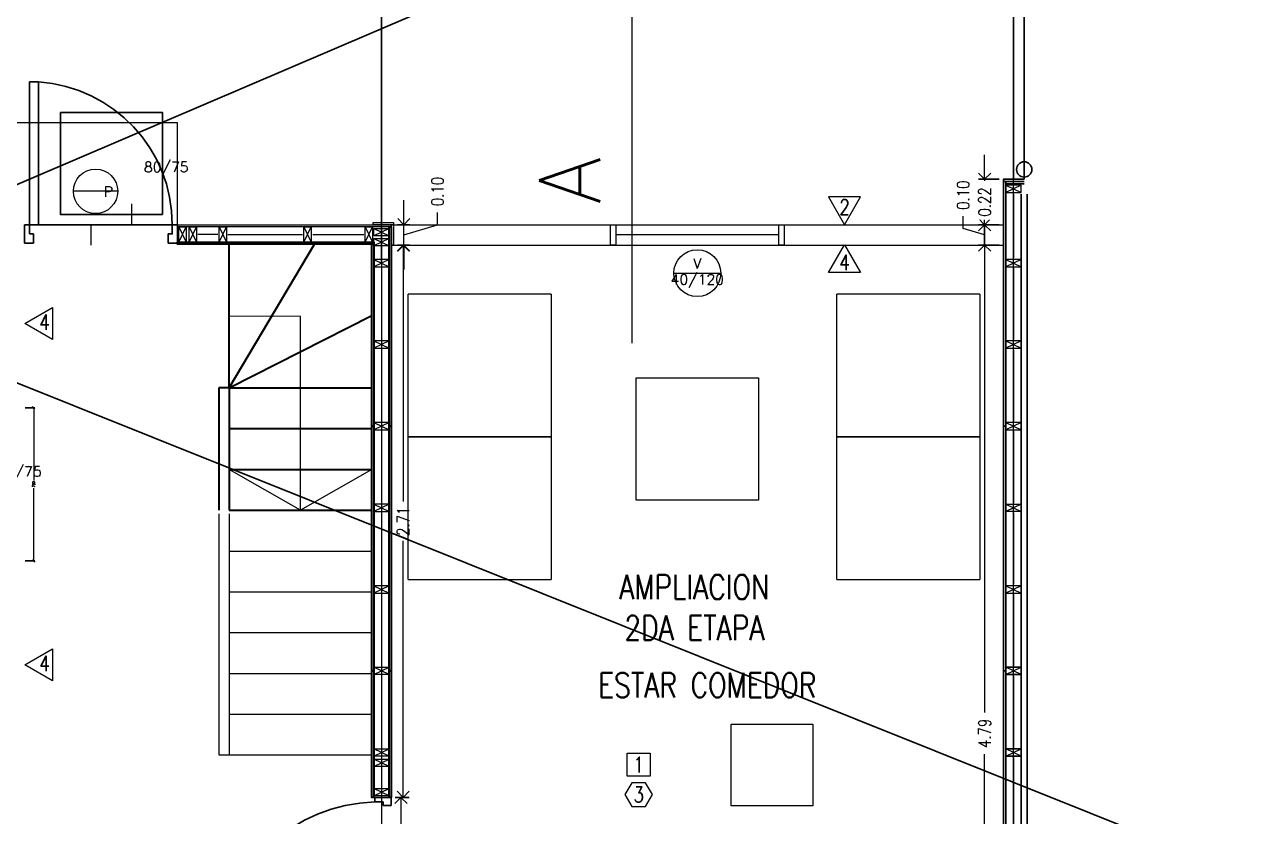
# Model space of a CAD drawing. Header units: metres. Extents: x -5.2 to 15.5, y -10.3 to 8.3.
# Drawn here: x -1.84 to 4.19, y 0.15 to 4.03 of the extents above; entities that cross this region are included whole.
import ezdxf
from ezdxf import colors
from ezdxf.entities.mleader import LeaderData, LeaderLine
from ezdxf.enums import TextEntityAlignment as Align
from ezdxf.math import Vec2, Vec3

# ---------------------------------------------------------------- set-up
doc = ezdxf.new("R2010")
doc.units = ezdxf.units.M
doc.header["$LTSCALE"] = 5
doc.header["$MEASUREMENT"] = 0
doc.linetypes.add('CENTER', pattern=[2, 1.25, -0.25, 0.25, -0.25])
doc.linetypes.add('HIDDEN', pattern=[0.375, 0.25, -0.125])
doc.layers.get('0').update_dxf_attribs({"color": 30})
doc.layers.get('DEFPOINTS').update_dxf_attribs({"color": 210})
for name, color, linetype, lineweight in [('A-ANNO-DIMS', 3, 'Continuous', 18), ('A-ANNO-SYMB', 3, 'Continuous', 18), ('A-ANNO-TEXT', 3, 'Continuous', 18), ('A-DETL-MBND', 3, 'Continuous', 18), ('A-DETL-MCUT', 4, 'Continuous', 25), ('A-DOOR-FULL', 4, 'Continuous', 25), ('A-DOOR-SYMB', 3, 'Continuous', 18), ('A-ELEV-IDEN', 3, 'Continuous', 18), ('A-ELEV-MBE1', 7, 'Continuous', 35), ('A-ELEV-MBE2', 4, 'Continuous', 25), ('A-ELEV-OVHD', 3, 'HIDDEN', 18), ('A-FURN', 8, 'Continuous', 18), ('A-SECT-MCUT', 7, 'Continuous', 35), ('A-WALL-PATT', 8, 'Continuous', 18), ('A-WALL-STUD', 3, 'Continuous', 18)]:
    doc.layers.add(name, color=color, linetype=linetype, lineweight=lineweight)
doc.styles.add('E-ROMANS', font='romans.shx', dxfattribs={"width": 0.8})
doc.styles.get("Standard").update_dxf_attribs({"font": 'arial.ttf'})
doc.dimstyles.new('E-0010_TICK_12', dxfattribs={"dimscale": 0.001, "dimtxt": 12, "dimasz": 12, "dimexe": 6, "dimexo": 4, "dimgap": 6, "dimtad": 0, "dimdec": 0, "dimlfac": 1000, "dimzin": 0, "dimdsep": 46, "dimtxsty": 'E-ROMANS', "dimblk": 'OBLIQUE', "dimcen": 6, "dimclrd": 256, "dimclre": 256, "dimclrt": 256, "dimadec": 0, "dimazin": 0, "dimtfac": 1, "dimtdec": 0, "dimtmove": 1, "dimatfit": 3, "dimldrblk": 'OPEN90', "dimfxl": 1, "dimtfill": 1, "dimtolj": 1, "dimtzin": 0, "dimlwd": -1, "dimarcsym": 0})
doc.dimstyles.new('E-0050_ARW_12', dxfattribs={"dimscale": 0.001, "dimtxt": 60, "dimasz": 60, "dimexe": 30, "dimexo": 20, "dimgap": 30, "dimtad": 0, "dimzin": 0, "dimdsep": 46, "dimtxsty": 'E-ROMANS', "dimblk": 'OPEN90', "dimcen": 30, "dimclrd": 256, "dimclre": 256, "dimclrt": 256, "dimadec": 0, "dimazin": 0, "dimtfac": 1, "dimtmove": 1, "dimatfit": 3, "dimldrblk": 'OPEN90', "dimfxl": 1, "dimtfill": 1, "dimtolj": 1, "dimtzin": 0, "dimlwd": -1, "dimarcsym": 0})

# ---------------------------------------------------------------- blocks, each defined once
blk = doc.blocks.new('_Open90')
at = {"color": 0, "linetype": 'ByBlock', "lineweight": -2}
for p, q in [((-0.5, 0.5), (0, 0)), ((0, 0), (-1, 0)), ((0, 0), (-0.5, -0.5))]:
    blk.add_line(p, q, dxfattribs=at)
blk = doc.blocks.new('*D63')
at = {"layer": 'A-ANNO-DIMS', "lineweight": -2, "transparency": 16777216}
for p, q in [((-3.1923, 3.28), (-3.1923, 5.8601)), ((-0.0953, 2.855), (-0.0953, 5.8601))]:
    blk.add_line(p, q, dxfattribs=at)
at = {"layer": 'A-ANNO-DIMS', "transparency": 16777216}
for p, q in [((-3.1323, 5.8301), (-1.7927, 5.8301)), ((-0.1553, 5.8301), (-1.495, 5.8301))]:
    blk.add_line(p, q, dxfattribs=at)
at = {"layer": 'DEFPOINTS', "color": 0, "transparency": 16777216}
for p in [(-0.0953, 5.8301), (-3.1923, 3.26), (-0.0953, 2.835)]:
    blk.add_point(p, dxfattribs=at)
at = {"layer": 'A-ANNO-DIMS', "transparency": 16777216, "xscale": 0.06, "yscale": 0.06, "zscale": 0.06, "rotation": 180}
blk.add_blockref('_Open90', (-3.1923, 5.8301), dxfattribs=at)
at = {"layer": 'A-ANNO-DIMS', "transparency": 16777216, "xscale": 0.06, "yscale": 0.06, "zscale": 0.06}
blk.add_blockref('_Open90', (-0.0953, 5.8301), dxfattribs=at)
at = {"layer": 'A-ANNO-DIMS', "transparency": 16777216, "insert": (-1.6438, 5.8301), "char_height": 0.06, "attachment_point": 5, "style": 'E-ROMANS', "bg_fill": 3, "box_fill_scale": 1.25, "bg_fill_color": 256, "bg_fill_true_color": 13158600, "bg_fill_transparency": 0}
blk.add_mtext('\\A1;3.0970', dxfattribs=at)
blk = doc.blocks.new('*D51')
at = {"layer": 'A-ANNO-DIMS', "lineweight": -2, "transparency": 16777216}
for p, q in [((-0.0953, 2.855), (-0.0953, 5.8601)), ((3.0017, 3.268), (3.0017, 5.8601))]:
    blk.add_line(p, q, dxfattribs=at)
at = {"layer": 'A-ANNO-DIMS', "transparency": 16777216}
for p, q in [((-0.0353, 5.8301), (1.3043, 5.8301)), ((2.9417, 5.8301), (1.602, 5.8301))]:
    blk.add_line(p, q, dxfattribs=at)
at = {"layer": 'DEFPOINTS', "color": 0, "transparency": 16777216}
for p in [(3.0017, 5.8301), (3.0017, 3.248), (-0.0953, 2.835)]:
    blk.add_point(p, dxfattribs=at)
at = {"layer": 'A-ANNO-DIMS', "transparency": 16777216, "xscale": 0.06, "yscale": 0.06, "zscale": 0.06, "rotation": 180}
blk.add_blockref('_Open90', (-0.0953, 5.8301), dxfattribs=at)
at = {"layer": 'A-ANNO-DIMS', "transparency": 16777216, "xscale": 0.06, "yscale": 0.06, "zscale": 0.06}
blk.add_blockref('_Open90', (3.0017, 5.8301), dxfattribs=at)
at = {"layer": 'A-ANNO-DIMS', "transparency": 16777216, "insert": (1.4532, 5.8301), "char_height": 0.06, "attachment_point": 5, "style": 'E-ROMANS', "bg_fill": 3, "box_fill_scale": 1.25, "bg_fill_color": 256, "bg_fill_true_color": 13158600, "bg_fill_transparency": 0}
blk.add_mtext('\\A1;3.0970', dxfattribs=at)
blk = doc.blocks.new('*D67')
at = {"layer": 'A-ANNO-DIMS', "lineweight": -2, "transparency": 16777216}
for p, q in [((2.9322, 2.948), (2.8302, 2.948)), ((2.9322, -1.84), (2.8302, -1.84))]:
    blk.add_line(p, q, dxfattribs=at)
at = {"layer": 'A-ANNO-DIMS', "transparency": 16777216}
for p, q in [((2.8602, 2.888), (2.8602, 0.656)), ((2.8602, -1.78), (2.8602, 0.452))]:
    blk.add_line(p, q, dxfattribs=at)
at = {"layer": 'DEFPOINTS', "color": 0, "transparency": 16777216}
for p in [(2.8602, 2.948), (2.9522, 2.948), (2.9522, -1.84)]:
    blk.add_point(p, dxfattribs=at)
at = {"layer": 'A-ANNO-DIMS', "transparency": 16777216, "xscale": 0.06, "yscale": 0.06, "zscale": 0.06}
for p, rotation in [((2.8602, 2.948), 90), ((2.8602, -1.84), 270)]:
    blk.add_blockref('_Open90', p, dxfattribs=dict(at, rotation=rotation))
at = {"layer": 'A-ANNO-DIMS', "transparency": 16777216, "insert": (2.8602, 0.554), "char_height": 0.06, "attachment_point": 5, "rotation": 90, "style": 'E-ROMANS', "bg_fill": 3, "box_fill_scale": 1.25, "bg_fill_color": 256, "bg_fill_true_color": 13158600, "bg_fill_transparency": 0}
blk.add_mtext('\\A1;4.79', dxfattribs=at)
blk = doc.blocks.new('*D68')
at = {"layer": 'A-ANNO-DIMS', "transparency": 16777216}
for p, q in [((2.8602, 3.108), (2.8602, 3.168)), ((2.7552, 3.0295), (2.7552, 3.0895)), ((2.8602, 2.998), (2.7552, 3.0295)), ((2.8602, 2.948), (2.8602, 3.048)), ((2.8602, 2.948), (2.8602, 3.048)), ((2.8602, 2.888), (2.8602, 2.828))]:
    blk.add_line(p, q, dxfattribs=at)
at = {"layer": 'A-ANNO-DIMS', "lineweight": -2, "transparency": 16777216}
for p, q in [((2.9322, 3.048), (2.8302, 3.048)), ((2.9322, 2.948), (2.8302, 2.948))]:
    blk.add_line(p, q, dxfattribs=at)
at = {"layer": 'DEFPOINTS', "color": 0, "transparency": 16777216}
for p in [(2.8602, 3.048), (2.9522, 3.048), (2.9522, 2.948)]:
    blk.add_point(p, dxfattribs=at)
at = {"layer": 'A-ANNO-DIMS', "transparency": 16777216, "xscale": 0.06, "yscale": 0.06, "zscale": 0.06, "rotation": 90}
blk.add_blockref('_Open90', (2.8602, 2.948), dxfattribs=at)
at = {"layer": 'A-ANNO-DIMS', "transparency": 16777216, "insert": (2.7552, 3.1926), "char_height": 0.06, "attachment_point": 5, "rotation": 90, "style": 'E-ROMANS', "bg_fill": 3, "box_fill_scale": 1.25, "bg_fill_color": 256, "bg_fill_true_color": 13158600, "bg_fill_transparency": 0}
blk.add_mtext('\\A1;0.10', dxfattribs=at)
at = {"layer": 'A-ANNO-DIMS', "transparency": 16777216, "xscale": 0.06, "yscale": 0.06, "zscale": 0.06, "rotation": 270}
blk.add_blockref('_Open90', (2.8602, 3.048), dxfattribs=at)
blk = doc.blocks.new('*D69')
at = {"layer": 'A-ANNO-DIMS', "transparency": 16777216}
for p, q in [((2.8602, 3.3311), (2.8602, 3.3911)), ((2.8602, 3.2711), (2.8602, 3.2627)), ((2.8602, 3.048), (2.8602, 3.0564)), ((2.8602, 2.988), (2.8602, 2.928))]:
    blk.add_line(p, q, dxfattribs=at)
at = {"layer": 'A-ANNO-DIMS', "lineweight": -2, "transparency": 16777216}
for p, q in [((2.9322, 3.2711), (2.8302, 3.2711)), ((2.9322, 3.048), (2.8302, 3.048))]:
    blk.add_line(p, q, dxfattribs=at)
at = {"layer": 'DEFPOINTS', "color": 0, "transparency": 16777216}
for p in [(2.9522, 3.2711), (2.9522, 3.048)]:
    blk.add_point(p, dxfattribs=at)
at = {"layer": 'A-ANNO-DIMS', "transparency": 16777216, "xscale": 0.06, "yscale": 0.06, "zscale": 0.06}
for p, rotation in [((2.8602, 3.2711), 270), ((2.8602, 3.048), 90)]:
    blk.add_blockref('_Open90', p, dxfattribs=dict(at, rotation=rotation))
at = {"layer": 'A-ANNO-DIMS', "transparency": 16777216, "insert": (2.8602, 3.1595), "char_height": 0.06, "attachment_point": 5, "rotation": 90, "style": 'E-ROMANS', "bg_fill": 3, "box_fill_scale": 1.25, "bg_fill_color": 256, "bg_fill_true_color": 13158600, "bg_fill_transparency": 0}
blk.add_mtext('\\A1;0.22', dxfattribs=at)
at = {"layer": 'DEFPOINTS', "color": 0, "transparency": 16777216}
blk.add_point((2.8602, 3.2711), dxfattribs=at)
blk = doc.blocks.new('*D72')
at = {"layer": 'A-ANNO-DIMS', "lineweight": -2, "transparency": 16777216}
for p, q in [((-0.0278, 0.24), (0.0297, 0.24)), ((-0.0278, -0.56), (0.0297, -0.56))]:
    blk.add_line(p, q, dxfattribs=at)
at = {"layer": 'A-ANNO-DIMS', "transparency": 16777216}
for p, q in [((-0.0003, 0.18), (-0.0003, -0.0569)), ((-0.0003, -0.5), (-0.0003, -0.2631))]:
    blk.add_line(p, q, dxfattribs=at)
at = {"layer": 'DEFPOINTS', "color": 0, "transparency": 16777216}
for p in [(-0.0478, 0.24), (-0.0003, 0.24), (-0.0478, -0.56)]:
    blk.add_point(p, dxfattribs=at)
at = {"layer": 'A-ANNO-DIMS', "transparency": 16777216, "xscale": 0.06, "yscale": 0.06, "zscale": 0.06}
for p, rotation in [((-0.0003, 0.24), 90), ((-0.0003, -0.56), 270)]:
    blk.add_blockref('_Open90', p, dxfattribs=dict(at, rotation=rotation))
at = {"layer": 'A-ANNO-DIMS', "transparency": 16777216, "insert": (-0.0003, -0.16), "char_height": 0.06, "attachment_point": 5, "rotation": 90, "style": 'E-ROMANS', "bg_fill": 3, "box_fill_scale": 1.25, "bg_fill_color": 256, "bg_fill_true_color": 13158600, "bg_fill_transparency": 0}
blk.add_mtext('\\A1;0.80', dxfattribs=at)
blk = doc.blocks.new('*D73')
at = {"layer": 'A-ANNO-DIMS', "lineweight": -2, "transparency": 16777216}
for p, q in [((-0.0168, 2.948), (0.0407, 2.948)), ((-0.0278, 0.24), (0.0407, 0.24))]:
    blk.add_line(p, q, dxfattribs=at)
at = {"layer": 'A-ANNO-DIMS', "transparency": 16777216}
for p, q in [((0.0107, 2.888), (0.0107, 1.6903)), ((0.0107, 0.3), (0.0107, 1.4977))]:
    blk.add_line(p, q, dxfattribs=at)
at = {"layer": 'DEFPOINTS', "color": 0, "transparency": 16777216}
for p in [(-0.0368, 2.948), (0.0107, 2.948), (-0.0478, 0.24)]:
    blk.add_point(p, dxfattribs=at)
at = {"layer": 'A-ANNO-DIMS', "transparency": 16777216, "xscale": 0.06, "yscale": 0.06, "zscale": 0.06}
for p, rotation in [((0.0107, 2.948), 90), ((0.0107, 0.24), 270)]:
    blk.add_blockref('_Open90', p, dxfattribs=dict(at, rotation=rotation))
at = {"layer": 'A-ANNO-DIMS', "transparency": 16777216, "insert": (0.0107, 1.594), "char_height": 0.06, "attachment_point": 5, "rotation": 90, "style": 'E-ROMANS', "bg_fill": 3, "box_fill_scale": 1.25, "bg_fill_color": 256, "bg_fill_true_color": 13158600, "bg_fill_transparency": 0}
blk.add_mtext('\\A1;2.71', dxfattribs=at)
blk = doc.blocks.new('*D74')
at = {"layer": 'A-ANNO-DIMS', "transparency": 16777216}
for p, q in [((0.014, 3.108), (0.014, 3.168)), ((0.179, 3.0475), (0.179, 3.1075)), ((0.014, 2.948), (0.014, 3.048)), ((0.014, 2.948), (0.014, 3.048)), ((0.014, 2.998), (0.179, 3.0475)), ((0.014, 2.888), (0.014, 2.828))]:
    blk.add_line(p, q, dxfattribs=at)
at = {"layer": 'A-ANNO-DIMS', "lineweight": -2, "transparency": 16777216}
for p, q in [((-0.0168, 3.048), (0.044, 3.048)), ((-0.0168, 2.948), (0.044, 2.948))]:
    blk.add_line(p, q, dxfattribs=at)
at = {"layer": 'DEFPOINTS', "color": 0, "transparency": 16777216}
for p in [(-0.0368, 3.048), (0.014, 3.048), (-0.0368, 2.948)]:
    blk.add_point(p, dxfattribs=at)
at = {"layer": 'A-ANNO-DIMS', "transparency": 16777216, "xscale": 0.06, "yscale": 0.06, "zscale": 0.06}
for p, rotation in [((0.014, 3.048), 270), ((0.014, 2.948), 90)]:
    blk.add_blockref('_Open90', p, dxfattribs=dict(at, rotation=rotation))
at = {"layer": 'A-ANNO-DIMS', "transparency": 16777216, "insert": (0.179, 3.2106), "char_height": 0.06, "attachment_point": 5, "rotation": 90, "style": 'E-ROMANS', "bg_fill": 3, "box_fill_scale": 1.25, "bg_fill_color": 256, "bg_fill_true_color": 13158600, "bg_fill_transparency": 0}
blk.add_mtext('\\A1;0.10', dxfattribs=at)
blk = doc.blocks.new('_Oblique')
at = {"color": 0, "linetype": 'ByBlock', "lineweight": -2}
blk.add_line((-0.5, -0.5), (0.5, 0.5), dxfattribs=at)
blk = doc.blocks.new('*D77')
at = {"layer": 'A-ANNO-DIMS', "lineweight": -2, "transparency": 16777216}
for p, q in [((-1.8418, 2.15), (-1.794, 2.15)), ((-1.8418, 1.4), (-1.794, 1.4))]:
    blk.add_line(p, q, dxfattribs=at)
at = {"layer": 'A-ANNO-DIMS', "transparency": 16777216}
for p, q in [((-1.8, 2.15), (-1.8, 1.7933)), ((-1.8, 1.4), (-1.8, 1.7567))]:
    blk.add_line(p, q, dxfattribs=at)
at = {"layer": 'DEFPOINTS', "color": 0, "transparency": 16777216}
for p in [(-1.8458, 2.15), (-1.8458, 1.4), (-1.8, 1.4)]:
    blk.add_point(p, dxfattribs=at)
at = {"layer": 'A-ANNO-DIMS', "transparency": 16777216, "xscale": 0.012, "yscale": 0.012, "zscale": 0.012}
for p, rotation in [((-1.8, 2.15), 90), ((-1.8, 1.4), 270)]:
    blk.add_blockref('_Oblique', p, dxfattribs=dict(at, rotation=rotation))
at = {"layer": 'A-ANNO-DIMS', "transparency": 16777216, "insert": (-1.8, 1.775), "char_height": 0.012, "attachment_point": 5, "rotation": 90, "style": 'E-ROMANS', "bg_fill": 3, "box_fill_scale": 1.25, "bg_fill_color": 256, "bg_fill_true_color": 13158600, "bg_fill_transparency": 0}
blk.add_mtext('\\A1;750', dxfattribs=at)

msp = doc.modelspace()

# ---------------------------------------------------------------- linework, layer by layer
at = {"layer": 'A-ANNO-SYMB'}
for p, q in [((-0.09531, 6.01879), (-0.09531, -5.25462)), ((3.0017, -5.2546), (3.0017, 6.0188))]:
    msp.add_line(p, q, dxfattribs=at)
at = {"layer": 'A-ANNO-SYMB', "linetype": 'HIDDEN'}
msp.add_line((3.05421, 3.27101), (3.05421, 5.74899), dxfattribs=at)
at = {"layer": 'A-ANNO-SYMB'}
msp.add_lwpolyline([(-1.51899, 2.948), (-1.51899, 3.048), (-1.31899, 3.048), (-1.31899, 3.1501)], dxfattribs=at)
at = {"layer": 'A-ANNO-TEXT'}
for points in [[(-1.84331, 2.56365), (-1.70744, 2.64209), (-1.70745, 2.48521)], [(-1.84331, 0.89064), (-1.70744, 0.96908), (-1.70745, 0.8122)], [(1.10888, 0.45655), (1.22138, 0.45655), (1.22138, 0.34405), (1.10888, 0.34405)], [(1.19879, 0.19538), (1.23246, 0.25369), (1.19879, 0.312), (1.13146, 0.312), (1.0978, 0.25369), (1.13146, 0.19538)]]:
    msp.add_lwpolyline(points, close=True, dxfattribs=at)
at = {"layer": 'A-DETL-MBND'}
for points in [[(-0.04781, 3.048), (-0.04781, 3.037), (-1.0958, 3.037), (-1.0958, 3.048)], [(-0.03681, 3.059), (-0.03681, 3.048), (-0.13681, 3.048), (-0.13681, 3.059)], [(-0.03681, 2.948), (-0.04781, 2.948), (-0.04781, 3.048), (-0.03681, 3.048)]]:
    msp.add_lwpolyline(points, close=True, dxfattribs=at)
at = {"layer": 'A-DETL-MCUT'}
for points in [[(3.05421, 3.27106), (2.95219, 3.27106), (2.95219, 3.26006), (3.05421, 3.26006)], [(3.05421, 3.24801), (2.96419, 3.24802), (2.96419, 3.26001), (3.05421, 3.26001)]]:
    msp.add_lwpolyline(points, dxfattribs=at)
for points in [[(2.95219, 2.05999), (2.95219, 3.26001), (2.96419, 3.26001), (2.96419, 2.05999)], [(2.96419, 0.86), (2.96419, 2.06), (2.95219, 2.06), (2.95219, 0.86)], [(2.96419, -0.34), (2.96419, 0.86), (2.95219, 0.86), (2.95219, -0.34)]]:
    msp.add_lwpolyline(points, close=True, dxfattribs=at)
at = {"layer": 'A-DOOR-FULL', "linetype": 'CENTER'}
msp.add_arc((-0.11036, -0.55733), 0.77529, 91.28964, 175.595345, dxfattribs=at)
at = {"layer": 'A-ELEV-IDEN'}
for p, q in [((-0.89281, 1.63024), (-0.89281, 0.448)), ((-0.84281, 1.63024), (-0.84281, 0.448)), ((-0.89281, 0.448), (-0.14281, 0.448))]:
    msp.add_line(p, q, dxfattribs=at)
for points in [[(-0.49281, 1.648), (-0.49281, 2.598), (-0.84281, 2.6)], [(-0.14281, 1.848), (-0.49281, 1.648), (-0.84281, 1.848)], [(-0.84281, 1.448), (-0.14281, 1.448)], [(-0.84281, 1.248), (-0.14281, 1.248)], [(-0.84281, 1.048), (-0.14281, 1.048)], [(-0.84281, 0.848), (-0.14281, 0.848)], [(-0.84281, 0.648), (-0.14281, 0.648)]]:
    msp.add_lwpolyline(points, dxfattribs=at)
at = {"layer": 'A-ELEV-MBE1'}
for p, q in [((-0.89281, 2.248), (-0.89281, 1.648)), ((-0.84281, 2.248), (-0.84281, 1.648))]:
    msp.add_line(p, q, dxfattribs=at)
for points in [[(-0.84281, 2.248), (-0.84281, 2.952)], [(-0.84281, 2.248), (-0.42346, 2.952)], [(-0.84281, 2.248), (-0.14281, 2.60315)], [(-0.84281, 2.248), (-0.89281, 2.248)], [(-0.84281, 2.248), (-0.14281, 2.248)], [(-0.84281, 2.048), (-0.14281, 2.048)], [(-0.84281, 1.848), (-0.14281, 1.848)], [(-0.84281, 1.648), (-0.14281, 1.648)]]:
    msp.add_lwpolyline(points, dxfattribs=at)
at = {"layer": 'A-ELEV-MBE2'}
for p, q in [((3.05421, 3.27106), (3.05421, 5.749)), ((3.0392, -4.17799), (3.03919, 3.19802)), ((3.06924, -4.178), (3.06923, 3.19801)), ((-1.1208, 3.048), (-1.8208, 3.048))]:
    msp.add_line(p, q, dxfattribs=at)
at = {"layer": 'A-ELEV-MBE2', "ltscale": 0.05}
msp.add_circle((3.05421, 3.31858), 0.0375, dxfattribs=at)
at = {"layer": 'A-ELEV-OVHD'}
msp.add_lwpolyline([(1.15266, 2.29715), (1.75266, 2.29715), (1.75266, 1.69715), (1.15266, 1.69715), (1.15266, 2.29715)], dxfattribs=at)
msp.add_lwpolyline([(1.61891, 0.59863), (2.01891, 0.59863), (2.01891, 0.19863), (1.61891, 0.19863)], close=True, dxfattribs=at)
at = {"layer": 'A-FURN'}
for points in [[(0.73598, 2.70775), (0.73598, 2.00775)], [(2.13655, 2.00775), (2.13655, 2.70775)], [(0.73598, 2.00775), (0.73598, 1.30775)], [(2.13655, 1.30775), (2.13655, 2.00775)]]:
    msp.add_lwpolyline(points, dxfattribs=at)
at = {"layer": 'A-SECT-MCUT'}
for points in [[(-0.04783, 3.03699), (-0.04783, 2.06), (-0.05783, 2.06), (-0.05783, 3.03699)], [(-1.0958, 2.962), (-0.13281, 2.962), (-0.13281, 2.952), (-1.0958, 2.952)], [(-0.13281, 2.952), (-0.13281, 2.06), (-0.14281, 2.06), (-0.14281, 2.952)], [(-0.13281, 2.06), (-0.13282, 0.86), (-0.14282, 0.86), (-0.14281, 2.06)], [(-0.04782, 2.06), (-0.04782, 0.86), (-0.05782, 0.86), (-0.05782, 2.06)], [(-0.1328, 0.86), (-0.1328, 0.24), (-0.1428, 0.24), (-0.1428, 0.86)], [(-0.04781, 0.86), (-0.0478, 0.24), (-0.0578, 0.24), (-0.05781, 0.86)]]:
    msp.add_lwpolyline(points, close=True, dxfattribs=at)
at = {"layer": 'A-WALL-PATT', "ltscale": 0.1}
for p, q in [((-0.09531, 2.435), (-0.09533, 2.085)), ((3.00169, 2.435), (3.00169, 2.08502)), ((-0.09533, 2.035), (-0.09533, 1.685)), ((3.00169, 2.03502), (3.00169, 1.685)), ((-0.09531, 1.635), (-0.09531, 1.285)), ((3.00169, 1.635), (3.00169, 1.28502)), ((-0.09531, 1.235), (-0.09532, 0.885)), ((3.00169, 1.23502), (3.00169, 0.885)), ((-0.09531, 0.835), (-0.09532, 0.485)), ((3.00169, 0.835), (3.00169, 0.48501)), ((3.00169, 0.435), (3.00169, 0.08489)), ((-0.09531, 0.385), (-0.09531, 0.29))]:
    msp.add_line(p, q, dxfattribs=at)

# ---------------------------------------------------------------- texts
at = {"layer": 'A-ANNO-TEXT', "char_height": 0.075, "attachment_point": 5, "style": 'E-ROMANS'}
for s, insert, rotation in [('\\pi-0.45,l0.45,t0.45;4', (-1.7464, 2.5693), 359.999525), ('\\pi-0.45,l0.45,t0.45;4', (-1.7464, 0.8963), 359.999525), ('\\pi-0.45,l0.45,t0.45;1', (1.16513, 0.4003), 0.000475), ('\\pi-0.45,l0.45,t0.45;3', (1.16513, 0.25369), 0.000475)]:
    msp.add_mtext(s, dxfattribs=dict(at, insert=insert, rotation=rotation))
at = {"layer": 'A-ANNO-TEXT', "char_height": 0.12, "attachment_point": 5, "style": 'E-ROMANS'}
for s, insert in [('\\pi-0.36,l0.36,t0.36;AMPLIACION\\P2DA ETAPA', (1.43803, 1.17132)), ('\\pi-0.36,l0.36,t0.36;ESTAR COMEDOR', (1.50116, 0.79006))]:
    msp.add_mtext(s, dxfattribs=dict(at, insert=insert))

# ---------------------------------------------------------------- dimensions: what is measured, and where the dimension line sits
at = {"layer": 'A-ANNO-DIMS'}
dim = msp.add_linear_dim(base=(-1.80004, 1.4), p1=(-1.8458, 2.15), p2=(-1.8458, 1.4), angle=90, dimstyle='E-0010_TICK_12', override={"dimdec": 0}, dxfattribs=at)
dim.commit()
dim.dimension.update_dxf_attribs({"geometry": '*D77', "text_midpoint": (-1.80004, 1.775)})

# ---------------------------------------------------------------- next in the draw order: texts
at = {"layer": 'A-ANNO-TEXT', "style": 'E-ROMANS'}
msp.add_attdef('80/75', text='x/x', height=0.05, dxfattribs=at).set_placement((-1.87048, 1.86316), align=Align.TOP_CENTER)

# ---------------------------------------------------------------- next in the draw order: dimensions: what is measured, and where the dimension line sits
at = {"layer": 'A-ANNO-DIMS'}
dim = msp.add_linear_dim(base=(-0.09531, 5.83012), p1=(-3.19231, 3.26002), p2=(-0.09531, 2.835), dimstyle='E-0050_ARW_12', override={"dimdec": 4}, dxfattribs=at)
dim.commit()
dim.dimension.update_dxf_attribs({"geometry": '*D63', "text_midpoint": (-1.64381, 5.83012)})
dim = msp.add_linear_dim(base=(-0.0003, 0.24), p1=(-0.04781, -0.56001), p2=(-0.0478, 0.24), angle=90, dimstyle='E-0050_ARW_12', override={"dimfxl": 0.3}, dxfattribs=at)
dim.commit()
dim.dimension.update_dxf_attribs({"geometry": '*D72', "text_midpoint": (-0.0003, -0.16001)})

# ---------------------------------------------------------------- next in the draw order: linework, layer by layer
at = {"layer": 'A-DOOR-FULL', "linetype": 'CENTER'}
for points in [[(-1.7758, 3.74799), (-1.7758, 3.04799), (-1.8208, 3.04799), (-1.8208, 3.74799), (-1.7758, 3.74799)], [(-1.8208, 3.04799), (-1.8458, 3.04799), (-1.8458, 2.95799), (-1.8008, 2.95799), (-1.8008, 3.00299), (-1.8208, 3.00299), (-1.8208, 3.04799)]]:
    msp.add_lwpolyline(points, dxfattribs=at)
at = {"layer": 'A-DOOR-FULL'}
msp.add_lwpolyline([(-1.1208, 3.04799), (-1.0958, 3.04799), (-1.0958, 2.95799), (-1.1408, 2.95799), (-1.1408, 3.00299), (-1.1208, 3.00299), (-1.1208, 3.04799)], dxfattribs=at)
at = {"layer": 'A-DOOR-FULL', "linetype": 'CENTER'}
msp.add_arc((-1.82348, 3.04693), 0.70268, 0.086435, 86.109339, dxfattribs=at)
at = {"layer": 'A-DOOR-SYMB'}
msp.add_lwpolyline([(-1.38795, 3.21153), (-1.60545, 3.21153)], dxfattribs=at)
msp.add_circle((-1.4967, 3.21153), 0.10875, dxfattribs=at)
at = {"layer": 'A-ELEV-IDEN'}
msp.add_lwpolyline([(-1.0958, 3.04799), (-1.0958, 3.54799), (-3.00431, 3.54799), (-3.00431, 3.048)], dxfattribs=at)
at = {"layer": 'A-ELEV-MBE2'}
msp.add_lwpolyline([(-1.66899, 3.598), (-1.16899, 3.598), (-1.16899, 3.098), (-1.66899, 3.098), (-1.66899, 3.598)], dxfattribs=at)
at = {"layer": 'A-WALL-PATT', "ltscale": 0.1}
for p, q in [((-0.89781, 2.99949), (-0.9958, 2.9995)), ((-0.84781, 2.99949), (-0.48283, 2.9995)), ((-0.43283, 2.9995), (-0.18281, 2.9995))]:
    msp.add_line(p, q, dxfattribs=at)
at = {"layer": 'A-WALL-STUD'}
for p, q in [((-1.0888, 2.962), (-1.0528, 3.037)), ((-1.0888, 3.037), (-1.0528, 2.962)), ((-1.0388, 2.962), (-1.0028, 3.037)), ((-1.0388, 3.037), (-1.0028, 2.962)), ((-0.89081, 2.96199), (-0.85481, 3.03699)), ((-0.89081, 3.03699), (-0.85481, 2.96199)), ((-0.47583, 2.962), (-0.43983, 3.037)), ((-0.47583, 3.037), (-0.43983, 2.962)), ((-0.17581, 2.962), (-0.13981, 3.037)), ((-0.17581, 3.037), (-0.13981, 2.962))]:
    msp.add_line(p, q, dxfattribs=at)
for points in [[(-1.0888, 2.962), (-1.0888, 3.037), (-1.0528, 3.037), (-1.0528, 2.962)], [(-1.0388, 2.962), (-1.0388, 3.037), (-1.0028, 3.037), (-1.0028, 2.962)], [(-0.89081, 2.96199), (-0.89081, 3.03699), (-0.85481, 3.03699), (-0.85481, 2.96199)], [(-0.47583, 2.962), (-0.47583, 3.037), (-0.43983, 3.037), (-0.43983, 2.962)], [(-0.17581, 2.962), (-0.17581, 3.037), (-0.13981, 3.037), (-0.13981, 2.962)]]:
    msp.add_lwpolyline(points, close=True, dxfattribs=at)

# ---------------------------------------------------------------- next in the draw order: texts
at = {"layer": 'A-ANNO-TEXT', "style": 'E-ROMANS'}
msp.add_attdef('80/75', text='x/x', height=0.05, dxfattribs=at).set_placement((-1.1504, 3.35557), align=Align.TOP_CENTER)
msp.add_attdef('P', text='P', height=0.05, dxfattribs=at).set_placement((-1.43367, 3.16979), align=Align.BOTTOM_CENTER)

# ---------------------------------------------------------------- next in the draw order: dimensions: what is measured, and where the dimension line sits
at = {"layer": 'A-ANNO-DIMS'}
dim = msp.add_linear_dim(base=(3.00169, 5.83012), p1=(-0.09531, 2.835), p2=(3.00169, 3.24802), dimstyle='E-0050_ARW_12', override={"dimdec": 4}, dxfattribs=at)
dim.commit()
dim.dimension.update_dxf_attribs({"geometry": '*D51', "text_midpoint": (1.45319, 5.83012)})

# ---------------------------------------------------------------- next in the draw order: linework, layer by layer
at = {"layer": 'A-ANNO-SYMB'}
msp.add_line((1.13231, 2.46776), (1.13231, 4.15605), dxfattribs=at)
at = {"layer": 'A-ANNO-TEXT'}
for points in [[(2.17396, 3.048), (2.2524, 3.18386), (2.09552, 3.18386)], [(2.17396, 2.949), (2.2524, 2.81314), (2.09552, 2.81314)]]:
    msp.add_lwpolyline(points, close=True, dxfattribs=at)
at = {"layer": 'A-DOOR-SYMB'}
msp.add_lwpolyline([(1.33719, 2.81044), (1.56719, 2.81044)], dxfattribs=at)
msp.add_circle((1.45219, 2.81044), 0.115, dxfattribs=at)
at = {"layer": 'A-ELEV-OVHD'}
for p, q in [((-0.04781, 3.048), (2.95219, 3.048)), ((1.02719, 3.048), (1.87719, 3.048)), ((1.05219, 3.00049), (1.85168, 3.00049)), ((-0.04781, 2.948), (2.95219, 2.948)), ((1.02719, 2.948), (1.87719, 2.948))]:
    msp.add_line(p, q, dxfattribs=at)
for points in [[(1.02719, 3.048), (1.05219, 3.048), (1.05219, 2.948), (1.02719, 2.948)], [(1.85219, 3.048), (1.87719, 3.048), (1.87719, 2.948), (1.85219, 2.948)]]:
    msp.add_lwpolyline(points, close=True, dxfattribs=at)
at = {"layer": 'A-WALL-PATT', "ltscale": 0.1}
for p, q in [((3.00169, 3.19802), (3.00169, 2.885)), ((-0.09531, 2.835), (-0.09531, 2.485)), ((3.00169, 2.835), (3.00169, 2.485))]:
    msp.add_line(p, q, dxfattribs=at)

# ---------------------------------------------------------------- next in the draw order: texts
at = {"layer": 'A-ANNO-TEXT', "char_height": 0.075, "attachment_point": 5, "style": 'E-ROMANS'}
for s, insert, rotation in [('\\pi-0.45,l0.45,t0.45;2', (2.17396, 3.13375), 0.000475), ('\\pi-0.45,l0.45,t0.45;4', (2.17396, 2.86325), 359.999525)]:
    msp.add_mtext(s, dxfattribs=dict(at, insert=insert, rotation=rotation))
at = {"layer": 'A-ANNO-TEXT', "style": 'E-ROMANS'}
msp.add_attdef('A', text='CORTE', height=0.299796, rotation=90, dxfattribs=at).set_placement((0.82681, 3.14865), align=Align.MIDDLE_LEFT)
msp.add_attdef('V', text='V', height=0.05, dxfattribs=at).set_placement((1.45219, 2.81788), align=Align.BOTTOM_CENTER)
msp.add_attdef('40/120', text='xx/xxx', height=0.05, dxfattribs=at).set_placement((1.45219, 2.80448), align=Align.TOP_CENTER)

# ---------------------------------------------------------------- next in the draw order: dimensions: what is measured, and where the dimension line sits
at = {"layer": 'A-ANNO-DIMS'}
for base, p1, p2, picture, middle in [((0.01069, 2.948), (-0.0478, 0.24), (-0.03681, 2.948), '*D73', (0.01069, 1.594)), ((2.86016, 2.948), (2.95219, -1.84), (2.95219, 2.948), '*D67', (2.86016, 0.554))]:
    dim = msp.add_linear_dim(base=base, p1=p1, p2=p2, angle=90, dimstyle='E-0050_ARW_12', override={"dimfxl": 0.3}, dxfattribs=at)
    dim.commit()
    dim.dimension.update_dxf_attribs({"geometry": picture, "text_midpoint": middle})

# ---------------------------------------------------------------- next in the draw order: linework, layer by layer
at = {"layer": 'A-DOOR-FULL', "linetype": 'CENTER'}
msp.add_lwpolyline([(-0.12781, 0.21776), (-0.12781, 0.23999), (-0.04781, 0.23999), (-0.04781, 0.19999), (-0.08781, 0.19999), (-0.08781, 0.21776), (-0.12781, 0.21776)], dxfattribs=at)
at = {"layer": 'A-FURN'}
for p, q in [((0.03598, 2.00775), (0.73598, 2.00775)), ((2.13655, 2.00775), (2.83655, 2.00775)), ((0.03598, 1.30775), (0.73598, 1.30775)), ((2.13655, 1.30775), (2.83655, 1.30775))]:
    msp.add_line(p, q, dxfattribs=at)
for points in [[(0.03598, 2.00775), (0.03598, 2.70775)], [(0.73598, 2.70775), (0.03598, 2.70775)], [(2.83655, 2.70775), (2.13655, 2.70775)], [(2.83655, 2.70775), (2.83655, 2.00775)], [(0.03598, 1.30775), (0.03598, 2.00775)], [(0.73598, 2.00775), (0.03598, 2.00775)], [(2.83655, 2.00775), (2.13655, 2.00775)], [(2.83655, 2.00775), (2.83655, 1.30775)]]:
    msp.add_lwpolyline(points, dxfattribs=at)
at = {"layer": 'A-WALL-STUD'}
for p, q in [((-0.05781, 2.478), (-0.13281, 2.442)), ((-0.13281, 2.478), (-0.05781, 2.442)), ((3.03919, 2.47802), (2.96419, 2.44202)), ((2.96419, 2.47802), (3.03919, 2.44202)), ((3.03919, 2.478), (2.96419, 2.442)), ((2.96419, 2.478), (3.03919, 2.442)), ((-0.05783, 2.078), (-0.13283, 2.042)), ((-0.13283, 2.078), (-0.05783, 2.042)), ((3.03919, 2.07802), (2.96419, 2.04202)), ((2.96419, 2.07802), (3.03919, 2.04202)), ((-0.05781, 1.678), (-0.13281, 1.642)), ((-0.13281, 1.678), (-0.05781, 1.642)), ((2.96419, 1.678), (3.03919, 1.642)), ((3.03919, 1.678), (2.96419, 1.642)), ((-0.05781, 1.278), (-0.13281, 1.242)), ((-0.13281, 1.278), (-0.05781, 1.242)), ((3.03919, 1.27802), (2.96419, 1.24202)), ((2.96419, 1.27802), (3.03919, 1.24202)), ((-0.05782, 0.842), (-0.13282, 0.878)), ((-0.13282, 0.842), (-0.05782, 0.878)), ((3.03919, 0.84201), (2.96419, 0.87801)), ((2.96419, 0.84201), (3.03919, 0.87801)), ((2.96419, 0.842), (3.03919, 0.878)), ((3.03919, 0.842), (2.96419, 0.878)), ((-0.05782, 0.442), (-0.13282, 0.478)), ((-0.13282, 0.442), (-0.05782, 0.478)), ((-0.05782, 0.392), (-0.13282, 0.428)), ((-0.13282, 0.392), (-0.05782, 0.428)), ((3.03919, 0.44201), (2.96419, 0.47801)), ((2.96419, 0.44201), (3.03919, 0.47801)), ((2.96419, 0.442), (3.03919, 0.478)), ((3.03919, 0.442), (2.96419, 0.478)), ((-0.0578, 0.247), (-0.1328, 0.283)), ((-0.1328, 0.247), (-0.0578, 0.283))]:
    msp.add_line(p, q, dxfattribs=at)
for points in [[(-0.05781, 2.478), (-0.13281, 2.478), (-0.13281, 2.442), (-0.05781, 2.442)], [(3.03919, 2.47802), (2.96419, 2.47802), (2.96419, 2.44202), (3.03919, 2.44202)], [(3.03919, 2.478), (2.96419, 2.478), (2.96419, 2.442), (3.03919, 2.442)], [(-0.05783, 2.078), (-0.13283, 2.078), (-0.13283, 2.042), (-0.05783, 2.042)], [(3.03919, 2.07802), (2.96419, 2.07802), (2.96419, 2.04202), (3.03919, 2.04202)], [(-0.05781, 1.678), (-0.13281, 1.678), (-0.13281, 1.642), (-0.05781, 1.642)], [(2.96419, 1.678), (3.03919, 1.678), (3.03919, 1.642), (2.96419, 1.642)], [(-0.05781, 1.278), (-0.13281, 1.278), (-0.13281, 1.242), (-0.05781, 1.242)], [(3.03919, 1.27802), (2.96419, 1.27802), (2.96419, 1.24202), (3.03919, 1.24202)], [(-0.05782, 0.842), (-0.13282, 0.842), (-0.13282, 0.878), (-0.05782, 0.878)], [(3.03919, 0.84201), (2.96419, 0.84201), (2.96419, 0.87801), (3.03919, 0.87801)], [(2.96419, 0.842), (3.03919, 0.842), (3.03919, 0.878), (2.96419, 0.878)], [(-0.05782, 0.442), (-0.13282, 0.442), (-0.13282, 0.478), (-0.05782, 0.478)], [(-0.05782, 0.392), (-0.13282, 0.392), (-0.13282, 0.428), (-0.05782, 0.428)], [(3.03919, 0.44201), (2.96419, 0.44201), (2.96419, 0.47801), (3.03919, 0.47801)], [(2.96419, 0.442), (3.03919, 0.442), (3.03919, 0.478), (2.96419, 0.478)], [(-0.0578, 0.247), (-0.1328, 0.247), (-0.1328, 0.283), (-0.0578, 0.283)]]:
    msp.add_lwpolyline(points, close=True, dxfattribs=at)

# ---------------------------------------------------------------- next in the draw order: dimensions: what is measured, and where the dimension line sits
at = {"layer": 'A-ANNO-DIMS'}
for base, p1, p2, picture, middle in [((0.01396, 3.048), (-0.03681, 2.948), (-0.03681, 3.048), '*D74', (0.17896, 3.1375)), ((2.86016, 3.048), (2.95219, 2.948), (2.95219, 3.048), '*D68', (2.75516, 3.1195))]:
    dim = msp.add_linear_dim(base=base, p1=p1, p2=p2, angle=90, dimstyle='E-0050_ARW_12', override={"dimfxl": 0.3}, dxfattribs=at)
    dim.commit()
    dim.dimension.update_dxf_attribs({"geometry": picture, "text_midpoint": middle})

# ---------------------------------------------------------------- next in the draw order: linework, layer by layer
at = {"layer": 'A-WALL-STUD'}
for p, q in [((-0.13281, 3.03), (-0.05781, 2.994)), ((-0.05781, 3.03), (-0.13281, 2.994)), ((-0.13281, 2.98), (-0.05781, 2.944)), ((-0.05781, 2.98), (-0.13281, 2.944)), ((-0.05783, 2.878), (-0.13283, 2.842)), ((-0.13283, 2.878), (-0.05783, 2.842)), ((3.03919, 2.878), (2.96419, 2.842)), ((2.96419, 2.878), (3.03919, 2.842))]:
    msp.add_line(p, q, dxfattribs=at)
for points in [[(-0.13281, 3.03), (-0.05781, 3.03), (-0.05781, 2.994), (-0.13281, 2.994)], [(-0.13281, 2.98), (-0.05781, 2.98), (-0.05781, 2.944), (-0.13281, 2.944)], [(-0.05783, 2.878), (-0.13283, 2.878), (-0.13283, 2.842), (-0.05783, 2.842)], [(3.03919, 2.878), (2.96419, 2.878), (2.96419, 2.842), (3.03919, 2.842)]]:
    msp.add_lwpolyline(points, close=True, dxfattribs=at)

# ---------------------------------------------------------------- next in the draw order: dimensions: what is measured, and where the dimension line sits
at = {"layer": 'A-ANNO-DIMS'}
dim = msp.add_linear_dim(base=(2.86016, 3.27106), p1=(2.95219, 3.048), p2=(2.95219, 3.27106), angle=90, dimstyle='E-0050_ARW_12', override={"dimfxl": 0.3}, dxfattribs=at)
dim.commit()
dim.dimension.update_dxf_attribs({"geometry": '*D69', "text_midpoint": (2.86016, 3.15953)})

# ---------------------------------------------------------------- next in the draw order: linework, layer by layer
at = {"layer": 'A-WALL-STUD'}
for p, q in [((3.03919, 3.24102), (2.96419, 3.20502)), ((2.96419, 3.24102), (3.03919, 3.20502))]:
    msp.add_line(p, q, dxfattribs=at)
msp.add_lwpolyline([(3.03919, 3.24102), (2.96419, 3.24102), (2.96419, 3.20502), (3.03919, 3.20502)], close=True, dxfattribs=at)

# ---------------------------------------------------------------- next in the draw order: leaders
at = {"layer": 'A-ANNO-SYMB'}
ml = msp.add_multileader_mtext('Standard', dxfattribs=at)
ml.set_content('', color=256)
ml.set_leader_properties()
ml.set_arrow_properties(name='OPEN90')
ml.build(insert=Vec2(0, 0))
ml.multileader.update_dxf_attribs({"text_right_attachment_type": 6, "dogleg_length": 0.36, "arrow_head_size": 20})
ctx = ml.context
ctx.base_point, ctx.arrow_head_size, ctx.plane_origin = Vec3(-2.26898, 2.57196), 20, Vec3(-3.05581, 2.74308)
ctx.right_attachment = 6
notes = []
notes.append((ctx, [(0, (1, 1, 0), (-2.62898, 2.57196), (1, 0), 0.36, [(0, [(-3.05581, 2.74308)], 0, [])])]))
ctx.mtext.insert, ctx.mtext.flow_direction = Vec3(-0.26898, 4.57196), 5
for ctx, leaders in notes:
    for number, flags, end, landing, length, lines in leaders:
        leader = LeaderData()
        leader.index, (leader.has_last_leader_line, leader.has_dogleg_vector, leader.attachment_direction) = number, flags
        leader.last_leader_point, leader.dogleg_vector, leader.dogleg_length = Vec3(end), Vec3(landing), length
        for number, points, colour, breaks in lines:
            line = LeaderLine()
            line.index, line.vertices, line.color, line.breaks = number, Vec3.list(points), colors.encode_raw_color(colour), breaks
            leader.lines.append(line)
        ctx.leaders.append(leader)

doc.saveas('drawing.dxf')
